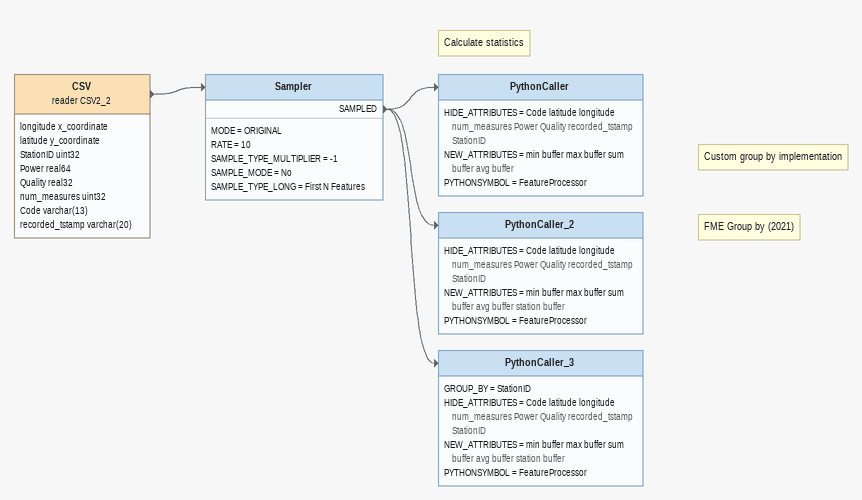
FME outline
CSV (reader CSV2_2)
    attributes: longitude x_coordinate, latitude y_coordinate, StationID uint32, Power real64, Quality real32, num_measures uint32, Code varchar(13), recorded_tstamp varchar(20)
    -> Sampler
Sampler
    MODE = ORIGINAL
    RATE = 10
    SAMPLE_TYPE_MULTIPLIER = -1
    SAMPLE_MODE = No
    SAMPLE_TYPE_LONG = First N Features
    SAMPLED -> PythonCaller
    SAMPLED -> PythonCaller_2
    SAMPLED -> PythonCaller_3
Note: Calculate statistics
PythonCaller
    HIDE_ATTRIBUTES = Code latitude longitude num_measures Power Quality recorded_tstamp StationID
    NEW_ATTRIBUTES = min buffer max buffer sum buffer avg buffer
    PYTHONSYMBOL = FeatureProcessor
Note: Custom group by implementation
PythonCaller_2
    HIDE_ATTRIBUTES = Code latitude longitude num_measures Power Quality recorded_tstamp StationID
    NEW_ATTRIBUTES = min buffer max buffer sum buffer avg buffer station buffer
    PYTHONSYMBOL = FeatureProcessor
Note: FME Group by (2021)
PythonCaller_3
    GROUP_BY = StationID
    HIDE_ATTRIBUTES = Code latitude longitude num_measures Power Quality recorded_tstamp StationID
    NEW_ATTRIBUTES = min buffer max buffer sum buffer avg buffer station buffer
    PYTHONSYMBOL = FeatureProcessor
